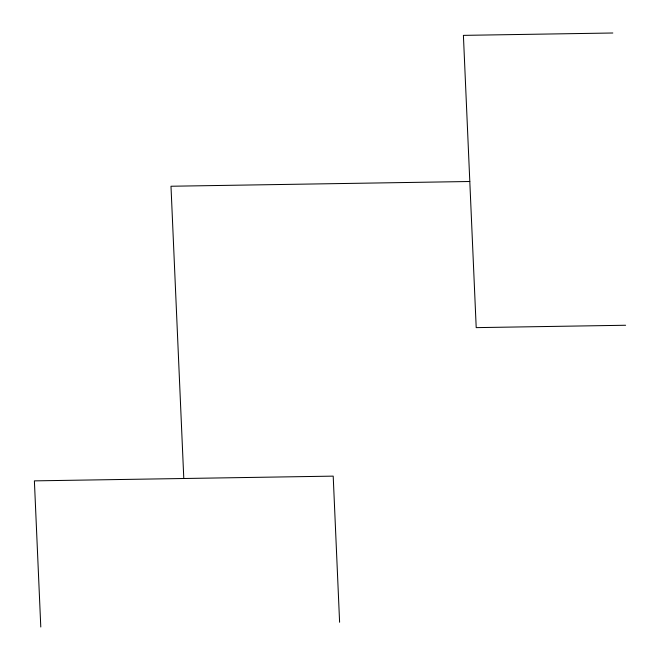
<?xml version="1.0" encoding="UTF-8"?>
<svg xmlns="http://www.w3.org/2000/svg" width="660" height="660" viewBox="0 0 660 660"><rect width="100%" height="100%" fill="white"/><g stroke="black" fill="none" stroke-linecap="round" stroke-linejoin="round"><path stroke-width="0.99" d="M612.81 33L463.403 35.368L476.207 327.632L625.614 325.256M469.805 181.5L170.989 186.244L183.793 478.5M339.603 622.256L333.201 476.132L34.386 480.868L40.788 627"/></g></svg>
